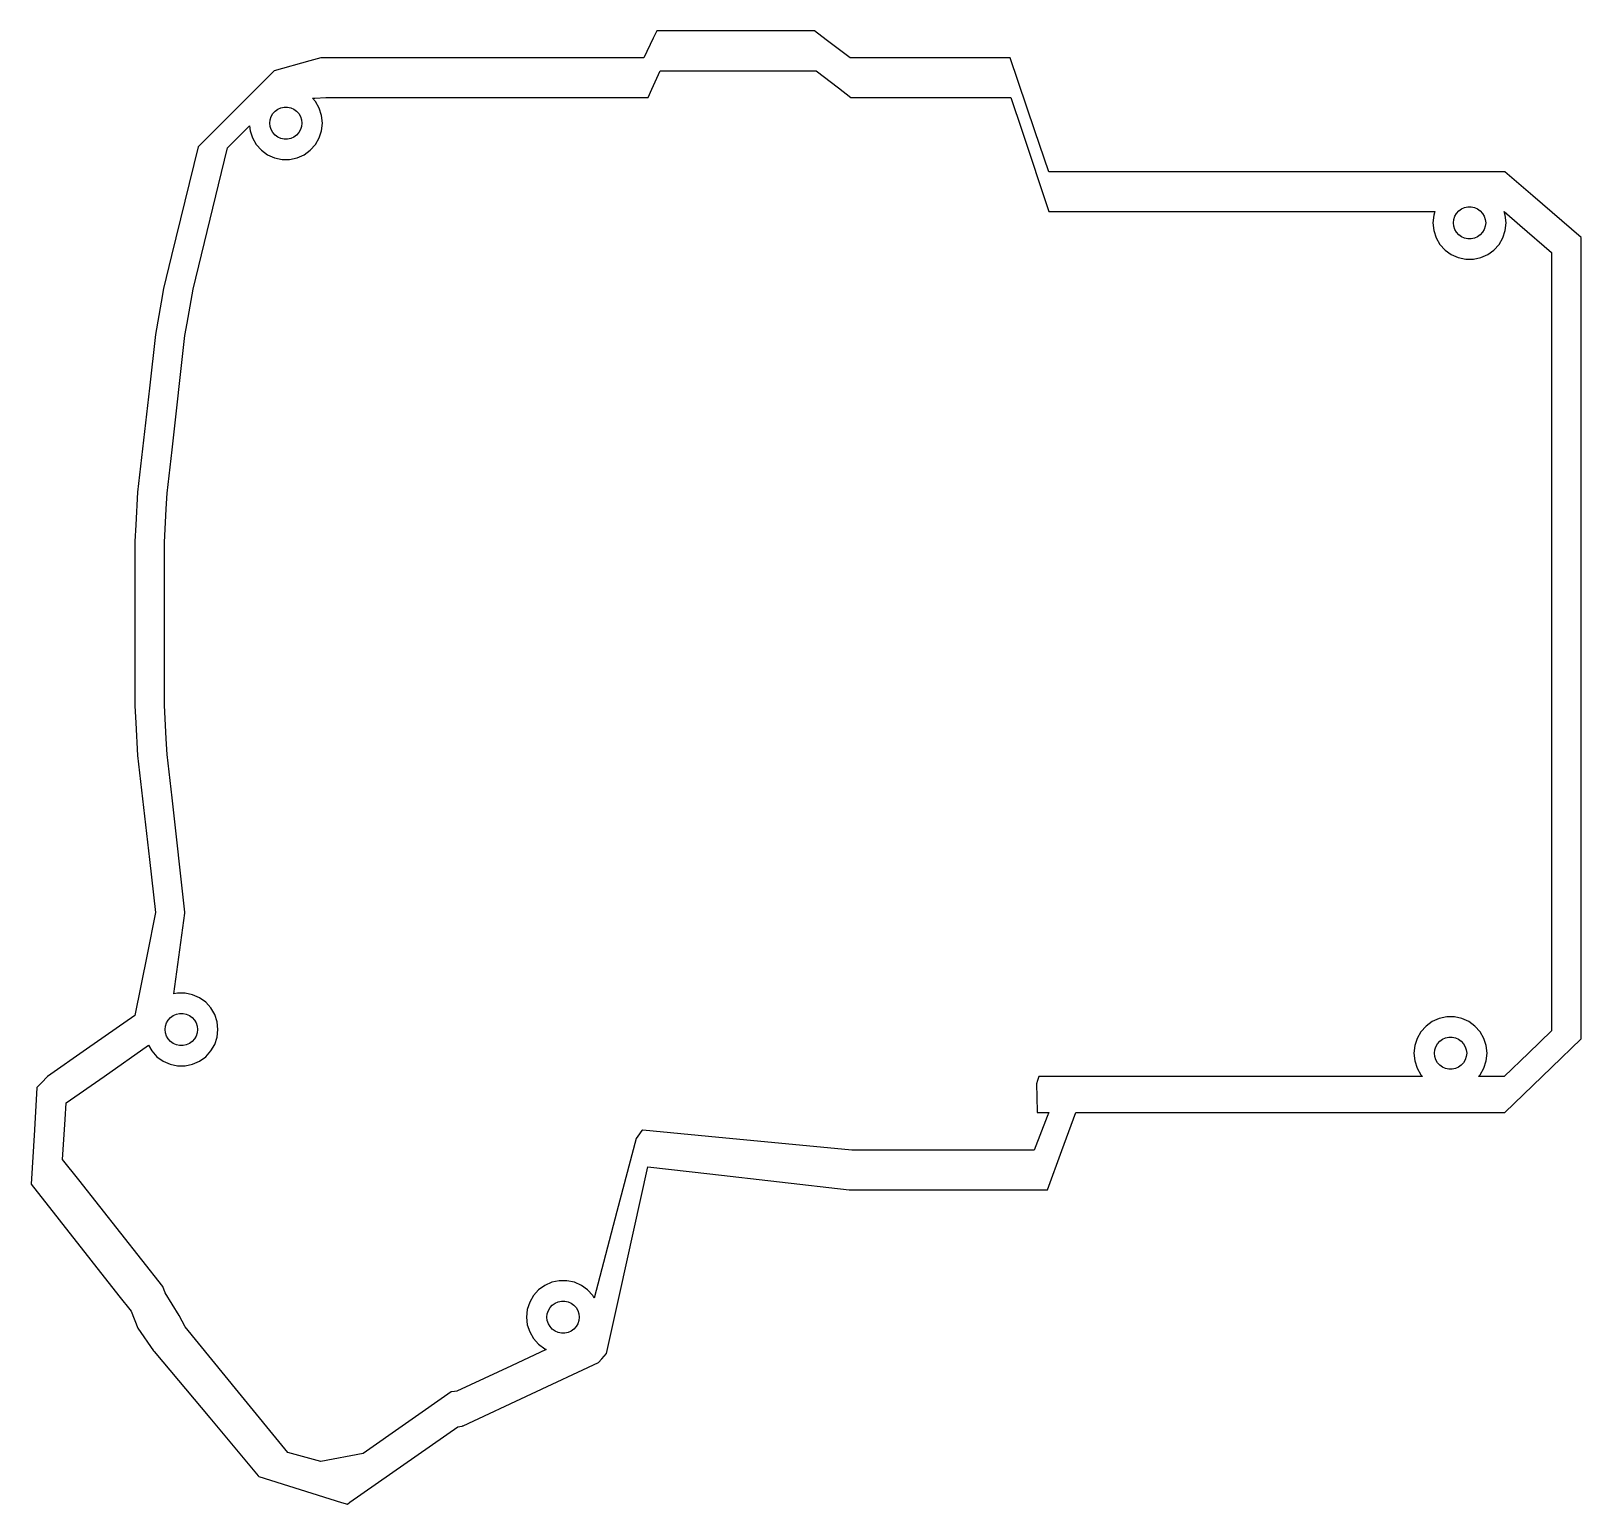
# Model space of a CAD drawing. Header units: metres. Extents: x -71 to 92, y -93 to 62.
import ezdxf

# ---------------------------------------------------------------- set-up
doc = ezdxf.new("R2010")
doc.units = ezdxf.units.M

msp = doc.modelspace()

# ---------------------------------------------------------------- linework, layer by layer
for p, q in [((-5.48229, 62.4049), (-5.85249, 61.6333)), ((0.66066, 62.4049), (-5.48229, 62.4049)), ((11.1316, 62.4049), (0.66066, 62.4049)), ((12.3478, 61.489), (11.1316, 62.4049)), ((-5.85249, 61.6333), (-6.8353, 59.5849)), ((14.8759, 59.5849), (12.3478, 61.489)), ((-41.9858, 59.2635), (-45.7509, 58.2067)), ((-40.8404, 59.5849), (-41.9858, 59.2635)), ((-40.8225, 59.5849), (-40.8404, 59.5849)), ((-37.2404, 59.5849), (-40.8225, 59.5849)), ((-25.3216, 59.5849), (-37.2404, 59.5849)), ((-24.7666, 59.5849), (-25.3216, 59.5849)), ((-24.7439, 59.5849), (-24.7666, 59.5849)), ((-22.8818, 59.5849), (-24.7439, 59.5849)), ((-18.5073, 59.5849), (-22.8818, 59.5849)), ((-18.4775, 59.5849), (-18.5073, 59.5849)), ((-6.8353, 59.5849), (-18.4775, 59.5849)), ((20.821, 59.5849), (14.8759, 59.5849)), ((20.8601, 59.5849), (20.821, 59.5849)), ((31.7161, 59.5849), (20.8601, 59.5849)), ((34.3303, 51.8941), (31.7161, 59.5849)), ((-45.7509, 58.2067), (-53.7509, 50.2067)), ((-5.99176, 56.2698), (-5.11443, 58.2202)), ((-5.11443, 58.2202), (6.28425, 58.2202)), ((6.28425, 58.2202), (11.3063, 58.2202)), ((11.3063, 58.2202), (13.6582, 56.4047)), ((-6.38286, 55.4002), (-5.99176, 56.2698)), ((13.6582, 56.4047), (14.9594, 55.4002)), ((-45.8935, 53.7081), (-45.6557, 53.9722)), ((-45.6557, 53.9722), (-45.3682, 54.1811)), ((-45.3682, 54.1811), (-45.0435, 54.3257)), ((-45.0435, 54.3257), (-44.6959, 54.3996)), ((-44.6959, 54.3996), (-44.3405, 54.3996)), ((-44.3405, 54.3996), (-43.9929, 54.3257)), ((-43.9929, 54.3257), (-43.6682, 54.1811)), ((-43.6682, 54.1811), (-43.3807, 53.9722)), ((-43.3807, 53.9722), (-43.1429, 53.7081)), ((-41.7193, 55.3227), (-41.4725, 55.3362)), ((-41.4035, 54.9719), (-41.7193, 55.3227)), ((-41.4725, 55.3362), (-40.3069, 55.4002)), ((-41.001, 54.2748), (-41.4035, 54.9719)), ((-40.7523, 53.5094), (-41.001, 54.2748)), ((-40.3069, 55.4002), (-27.8393, 55.4002)), ((-27.8393, 55.4002), (-24.8295, 55.4002)), ((-24.8295, 55.4002), (-23.0044, 55.4002)), ((-23.0044, 55.4002), (-22.4707, 55.4002)), ((-22.4707, 55.4002), (-10.1142, 55.4002)), ((-10.1142, 55.4002), (-10.0954, 55.4002)), ((-10.0954, 55.4002), (-6.38286, 55.4002)), ((14.9594, 55.4002), (26.5763, 55.4002)), ((26.5763, 55.4002), (31.7996, 55.4002)), ((31.7996, 55.4002), (32.9741, 51.8655)), ((-50.6509, 50.1067), (-48.3378, 52.4198)), ((-48.3378, 52.4198), (-48.284, 51.9084)), ((-46.2182, 52.7089), (-46.181, 53.0624)), ((-46.181, 52.3555), (-46.2182, 52.7089)), ((-46.181, 53.0624), (-46.0712, 53.4004)), ((-46.0712, 52.0175), (-46.181, 52.3555)), ((-46.0712, 53.4004), (-45.8935, 53.7081)), ((-43.1429, 53.7081), (-42.9652, 53.4004)), ((-42.9652, 53.4004), (-42.8553, 53.0624)), ((-42.8553, 52.3555), (-42.9652, 52.0175)), ((-42.8553, 53.0624), (-42.8182, 52.7089)), ((-42.8182, 52.7089), (-42.8553, 52.3555)), ((-40.6682, 52.7089), (-40.7523, 53.5094)), ((-40.7523, 51.9084), (-40.6682, 52.7089)), ((-48.284, 51.9084), (-48.0353, 51.143)), ((-48.0353, 51.143), (-47.6329, 50.4459)), ((-45.8935, 51.7097), (-46.0712, 52.0175)), ((-45.6557, 51.4456), (-45.8935, 51.7097)), ((-45.3682, 51.2367), (-45.6557, 51.4456)), ((-45.0435, 51.0921), (-45.3682, 51.2367)), ((-44.6959, 51.0182), (-45.0435, 51.0921)), ((-44.3405, 51.0182), (-44.6959, 51.0182)), ((-43.9929, 51.0921), (-44.3405, 51.0182)), ((-43.6682, 51.2367), (-43.9929, 51.0921)), ((-43.3807, 51.4456), (-43.6682, 51.2367)), ((-43.1429, 51.7097), (-43.3807, 51.4456)), ((-42.9652, 52.0175), (-43.1429, 51.7097)), ((-41.4035, 50.4459), (-41.001, 51.143)), ((-41.001, 51.143), (-40.7523, 51.9084)), ((32.9741, 51.8655), (35.7868, 43.4002)), ((35.7951, 47.5849), (34.3303, 51.8941)), ((-53.7509, 50.2067), (-56.5377, 38.7854)), ((-51.6041, 46.2001), (-50.6509, 50.1067)), ((-47.6329, 50.4459), (-47.0943, 49.8478)), ((-47.0943, 49.8478), (-46.4432, 49.3747)), ((-46.4432, 49.3747), (-45.7079, 49.0473)), ((-45.7079, 49.0473), (-44.9206, 48.88)), ((-44.1157, 48.88), (-43.3285, 49.0473)), ((-43.3285, 49.0473), (-42.5932, 49.3747)), ((-42.5932, 49.3747), (-41.942, 49.8478)), ((-41.942, 49.8478), (-41.4035, 50.4459)), ((-44.9206, 48.88), (-44.1157, 48.88)), ((41.1474, 47.5849), (35.7951, 47.5849)), ((52.7621, 47.5849), (41.1474, 47.5849)), ((55.329, 47.5849), (52.7621, 47.5849)), ((83.8023, 47.5849), (55.329, 47.5849)), ((86.7264, 45.0525), (83.8023, 47.5849)), ((-54.2854, 35.2111), (-51.6041, 46.2001)), ((91.8023, 40.6567), (86.7264, 45.0525)), ((35.7868, 43.4002), (47.8742, 43.4002)), ((47.8742, 43.4002), (52.8907, 43.4002)), ((52.8907, 43.4002), (58.46, 43.4002)), ((58.46, 43.4002), (60.9689, 43.4002)), ((60.9689, 43.4002), (76.4301, 43.4002)), ((76.3031, 43.0094), (76.2189, 42.2089)), ((76.4301, 43.4002), (76.3031, 43.0094)), ((78.3689, 42.2089), (78.4061, 42.5624)), ((78.4061, 42.5624), (78.5159, 42.9004)), ((78.5159, 42.9004), (78.6936, 43.2081)), ((78.6936, 43.2081), (78.9314, 43.4722)), ((78.9314, 43.4722), (79.2189, 43.6811)), ((79.2189, 43.6811), (79.5436, 43.8257)), ((79.5436, 43.8257), (79.8912, 43.8996)), ((79.8912, 43.8996), (80.2466, 43.8996)), ((80.2466, 43.8996), (80.5943, 43.8257)), ((80.5943, 43.8257), (80.9189, 43.6811)), ((80.9189, 43.6811), (81.2065, 43.4722)), ((81.2065, 43.4722), (81.4443, 43.2081)), ((81.4443, 43.2081), (81.622, 42.9004)), ((81.622, 42.9004), (81.7318, 42.5624)), ((81.7318, 42.5624), (81.7689, 42.2089)), ((83.8348, 43.0094), (83.71, 43.3936)), ((83.71, 43.3936), (85.3755, 41.9512)), ((83.9189, 42.2089), (83.8348, 43.0094)), ((76.2189, 42.2089), (76.3031, 41.4084)), ((76.3031, 41.4084), (76.5518, 40.643)), ((78.4061, 41.8555), (78.3689, 42.2089)), ((78.5159, 41.5175), (78.4061, 41.8555)), ((78.6936, 41.2097), (78.5159, 41.5175)), ((78.9314, 40.9456), (78.6936, 41.2097)), ((79.2189, 40.7367), (78.9314, 40.9456)), ((81.2065, 40.9456), (80.9189, 40.7367)), ((81.4443, 41.2097), (81.2065, 40.9456)), ((81.622, 41.5175), (81.4443, 41.2097)), ((81.7318, 41.8555), (81.622, 41.5175)), ((81.7689, 42.2089), (81.7318, 41.8555)), ((83.5861, 40.643), (83.8348, 41.4084)), ((83.8348, 41.4084), (83.9189, 42.2089)), ((85.3755, 41.9512), (88.7023, 39.0701)), ((76.5518, 40.643), (76.9542, 39.9459)), ((76.9542, 39.9459), (77.4928, 39.3478)), ((77.4928, 39.3478), (78.1439, 38.8747)), ((79.5436, 40.5921), (79.2189, 40.7367)), ((79.8912, 40.5182), (79.5436, 40.5921)), ((80.2466, 40.5182), (79.8912, 40.5182)), ((80.5943, 40.5921), (80.2466, 40.5182)), ((80.9189, 40.7367), (80.5943, 40.5921)), ((81.9939, 38.8747), (82.6451, 39.3478)), ((82.6451, 39.3478), (83.1837, 39.9459)), ((83.1837, 39.9459), (83.5861, 40.643)), ((91.8023, -43.7088), (91.8023, 40.6567)), ((-56.5377, 38.7854), (-57.3854, 35.3111)), ((78.1439, 38.8747), (78.8792, 38.5473)), ((78.8792, 38.5473), (79.6665, 38.38)), ((79.6665, 38.38), (80.4714, 38.38)), ((80.4714, 38.38), (81.2587, 38.5473)), ((81.2587, 38.5473), (81.9939, 38.8747)), ((88.7023, 39.0701), (88.7023, 29.2374)), ((-57.3854, 35.3111), (-57.6398, 33.8581)), ((-54.9113, 31.6358), (-54.2854, 35.2111)), ((-57.6398, 33.8581), (-58.2338, 30.4647)), ((-55.1338, 30.3647), (-54.9113, 31.6358)), ((-58.2338, 30.4647), (-58.8746, 24.8061)), ((-56.4973, 18.3241), (-55.1338, 30.3647)), ((88.7023, 29.2374), (88.7023, 24.3014)), ((-58.8746, 24.8061), (-60.1152, 13.8508)), ((88.7023, 24.3014), (88.7023, 21.4034)), ((88.7023, 21.4034), (88.7023, 18.8683)), ((-57.0152, 13.7508), (-56.4973, 18.3241)), ((88.7023, 18.8683), (88.7023, 10.9574)), ((-60.1152, 13.8508), (-60.306, 10.4214)), ((-57.1064, 12.1111), (-57.0152, 13.7508)), ((-57.3045, 8.54999), (-57.1064, 12.1111)), ((-60.306, 10.4214), (-60.4045, 8.65)), ((88.7023, 10.9574), (88.7023, 2.38348)), ((-60.4045, 8.65), (-60.4045, -8.65)), ((-57.3045, -8.54999), (-57.3045, 8.54999)), ((88.7023, 2.38348), (88.7023, 0.48344)), ((88.7023, 0.48344), (88.7023, -3.5)), ((88.7023, -3.5), (88.7023, -20.5)), ((-60.4045, -8.65), (-60.306, -10.4214)), ((-57.1064, -12.1111), (-57.3045, -8.54999)), ((-60.306, -10.4214), (-60.1152, -13.8508)), ((-57.0152, -13.7508), (-57.1064, -12.1111)), ((-60.1152, -13.8508), (-58.8746, -24.8061)), ((-56.4973, -18.3241), (-57.0152, -13.7508)), ((-55.1338, -30.3647), (-56.4973, -18.3241)), ((88.7023, -20.5), (88.7023, -24.4834)), ((-58.8746, -24.8061), (-58.241, -30.4008)), ((88.7023, -24.4834), (88.7023, -26.3835)), ((88.7023, -26.3835), (88.7023, -34.9574)), ((-58.241, -30.4008), (-59.1222, -34.8033)), ((-56.2996, -38.9606), (-55.1338, -30.4647)), ((-55.1338, -30.4647), (-55.1338, -30.3647)), ((-59.1222, -34.8033), (-60.4086, -41.2305)), ((88.7023, -34.9574), (88.7023, -42.8358)), ((-55.9206, -38.88), (-56.2996, -38.9606)), ((-55.1157, -38.88), (-55.9206, -38.88)), ((-54.3285, -39.0473), (-55.1157, -38.88)), ((-53.5932, -39.3747), (-54.3285, -39.0473)), ((-52.942, -39.8478), (-53.5932, -39.3747)), ((-52.4035, -40.4459), (-52.942, -39.8478)), ((-52.001, -41.143), (-52.4035, -40.4459)), ((-60.4086, -41.2305), (-65.4966, -44.7931)), ((-57.2182, -42.7089), (-57.181, -42.3555)), ((-57.181, -42.3555), (-57.0712, -42.0175)), ((-57.0712, -42.0175), (-56.8935, -41.7097)), ((-56.8935, -41.7097), (-56.6557, -41.4456)), ((-56.6557, -41.4456), (-56.3682, -41.2367)), ((-56.3682, -41.2367), (-56.0435, -41.0921)), ((-56.0435, -41.0921), (-55.6959, -41.0182)), ((-55.6959, -41.0182), (-55.3405, -41.0182)), ((-55.3405, -41.0182), (-54.9929, -41.0921)), ((-54.9929, -41.0921), (-54.6682, -41.2367)), ((-54.6682, -41.2367), (-54.3807, -41.4456)), ((-54.3807, -41.4456), (-54.1429, -41.7097)), ((-54.1429, -41.7097), (-53.9652, -42.0175)), ((-53.9652, -42.0175), (-53.8553, -42.3555)), ((-53.8553, -42.3555), (-53.8182, -42.7089)), ((-51.7523, -41.9084), (-52.001, -41.143)), ((-51.6682, -42.7089), (-51.7523, -41.9084)), ((75.4928, -42.3478), (74.9542, -42.9459)), ((76.1439, -41.8747), (75.4928, -42.3478)), ((76.8792, -41.5473), (76.1439, -41.8747)), ((77.6665, -41.38), (76.8792, -41.5473)), ((78.4714, -41.38), (77.6665, -41.38)), ((79.2587, -41.5473), (78.4714, -41.38)), ((79.9939, -41.8747), (79.2587, -41.5473)), ((80.6451, -42.3478), (79.9939, -41.8747)), ((81.1837, -42.9459), (80.6451, -42.3478)), ((-57.181, -43.0624), (-57.2182, -42.7089)), ((-57.0712, -43.4004), (-57.181, -43.0624)), ((-56.8935, -43.7081), (-57.0712, -43.4004)), ((-56.6557, -43.9722), (-56.8935, -43.7081)), ((-56.3682, -44.1811), (-56.6557, -43.9722)), ((-54.3807, -43.9722), (-54.6682, -44.1811)), ((-54.1429, -43.7081), (-54.3807, -43.9722)), ((-53.9652, -43.4004), (-54.1429, -43.7081)), ((-53.8553, -43.0624), (-53.9652, -43.4004)), ((-53.8182, -42.7089), (-53.8553, -43.0624)), ((-52.001, -44.2748), (-51.7523, -43.5094)), ((-51.7523, -43.5094), (-51.6682, -42.7089)), ((74.5518, -43.643), (74.3031, -44.4084)), ((74.9542, -42.9459), (74.5518, -43.643)), ((76.6936, -44.2097), (76.9314, -43.9456)), ((76.9314, -43.9456), (77.2189, -43.7367)), ((77.2189, -43.7367), (77.5436, -43.5921)), ((77.5436, -43.5921), (77.8912, -43.5182)), ((77.8912, -43.5182), (78.2466, -43.5182)), ((78.2466, -43.5182), (78.5943, -43.5921)), ((78.5943, -43.5921), (78.9189, -43.7367)), ((78.9189, -43.7367), (79.2065, -43.9456)), ((79.2065, -43.9456), (79.4443, -44.2097)), ((81.5861, -43.643), (81.1837, -42.9459)), ((81.8348, -44.4084), (81.5861, -43.643)), ((88.7023, -42.8358), (86.2617, -45.1931)), ((88.6918, -46.7133), (91.8023, -43.7088)), ((-65.4966, -44.7931), (-69.5943, -47.6624)), ((-63.6502, -47.6467), (-58.9775, -44.3749)), ((-58.9775, -44.3749), (-58.6329, -44.9719)), ((-58.6329, -44.9719), (-58.0943, -45.57)), ((-58.0943, -45.57), (-57.4432, -46.0431)), ((-56.0435, -44.3257), (-56.3682, -44.1811)), ((-55.6959, -44.3996), (-56.0435, -44.3257)), ((-55.3405, -44.3996), (-55.6959, -44.3996)), ((-54.9929, -44.3257), (-55.3405, -44.3996)), ((-54.6682, -44.1811), (-54.9929, -44.3257)), ((-53.5932, -46.0431), (-52.942, -45.57)), ((-52.942, -45.57), (-52.4035, -44.9719)), ((-52.4035, -44.9719), (-52.001, -44.2748)), ((74.3031, -44.4084), (74.2189, -45.2089)), ((74.2189, -45.2089), (74.3031, -46.0094)), ((76.3689, -45.2089), (76.4061, -44.8555)), ((76.4061, -45.5624), (76.3689, -45.2089)), ((76.4061, -44.8555), (76.5159, -44.5175)), ((76.5159, -45.9004), (76.4061, -45.5624)), ((76.5159, -44.5175), (76.6936, -44.2097)), ((79.4443, -44.2097), (79.622, -44.5175)), ((79.622, -44.5175), (79.7318, -44.8555)), ((79.7318, -45.5624), (79.622, -45.9004)), ((79.7318, -44.8555), (79.7689, -45.2089)), ((79.7689, -45.2089), (79.7318, -45.5624)), ((81.9189, -45.2089), (81.8348, -44.4084)), ((81.8348, -46.0094), (81.9189, -45.2089)), ((86.2617, -45.1931), (83.7023, -47.6654)), ((-57.4432, -46.0431), (-56.7079, -46.3705)), ((-56.7079, -46.3705), (-55.9206, -46.5378)), ((-55.9206, -46.5378), (-55.1157, -46.5378)), ((-55.1157, -46.5378), (-54.3285, -46.3705)), ((-54.3285, -46.3705), (-53.5932, -46.0431)), ((74.3031, -46.0094), (74.5518, -46.7748)), ((74.5518, -46.7748), (74.9542, -47.4719)), ((76.6936, -46.2081), (76.5159, -45.9004)), ((76.9314, -46.4722), (76.6936, -46.2081)), ((77.2189, -46.6811), (76.9314, -46.4722)), ((77.5436, -46.8257), (77.2189, -46.6811)), ((77.8912, -46.8996), (77.5436, -46.8257)), ((78.2466, -46.8996), (77.8912, -46.8996)), ((78.5943, -46.8257), (78.2466, -46.8996)), ((78.9189, -46.6811), (78.5943, -46.8257)), ((79.2065, -46.4722), (78.9189, -46.6811)), ((79.4443, -46.2081), (79.2065, -46.4722)), ((79.622, -45.9004), (79.4443, -46.2081)), ((81.1837, -47.4719), (81.5861, -46.7748)), ((81.5861, -46.7748), (81.8348, -46.0094)), ((83.8023, -51.4362), (88.6918, -46.7133)), ((-70.7095, -48.8261), (-70.9855, -53.2664)), ((-70.2219, -48.3172), (-70.7095, -48.8261)), ((-69.5943, -47.6624), (-70.2219, -48.3172)), ((-69.5943, -47.6624), (-69.5943, -47.6624)), ((-67.6407, -50.4409), (-63.6502, -47.6467)), ((34.6035, -48.0909), (34.4893, -48.4418)), ((34.4893, -48.4418), (34.5219, -49.8354)), ((34.7419, -47.6654), (34.6035, -48.0909)), ((44.1312, -47.6654), (34.7419, -47.6654)), ((44.1732, -47.6654), (44.1312, -47.6654)), ((51.8282, -47.6654), (44.1732, -47.6654)), ((56.5169, -47.6654), (51.8282, -47.6654)), ((60.9689, -47.6654), (56.5169, -47.6654)), ((75.1285, -47.6654), (60.9689, -47.6654)), ((74.9542, -47.4719), (75.1285, -47.6654)), ((81.0094, -47.6654), (81.1837, -47.4719)), ((83.7023, -47.6654), (81.0094, -47.6654)), ((-67.7481, -52.1693), (-67.6407, -50.4409)), ((34.5219, -49.8354), (34.5581, -51.3878)), ((-68.0102, -56.3873), (-67.7481, -52.1693)), ((35.6177, -51.8695), (34.2616, -55.4002)), ((34.5581, -51.3878), (34.5593, -51.4362)), ((34.5593, -51.4362), (34.5593, -51.4362)), ((34.5593, -51.4362), (34.609, -51.4362)), ((34.609, -51.4362), (35.7841, -51.4362)), ((35.7841, -51.4362), (35.6177, -51.8695)), ((37.1722, -55.4487), (38.6437, -51.4362)), ((38.6437, -51.4362), (43.7861, -51.4362)), ((43.7861, -51.4362), (51.6478, -51.4362)), ((51.6478, -51.4362), (56.6317, -51.4362)), ((56.6317, -51.4362), (83.8023, -51.4362)), ((-70.9855, -53.2664), (-71.3405, -58.9806)), ((-7.03714, -53.3329), (-7.46781, -53.9242)), ((-6.97063, -53.3212), (-7.03714, -53.3329)), ((-6.94202, -53.3162), (-6.97063, -53.3212)), ((-6.97063, -53.3212), (-6.97063, -53.3212)), ((-0.02629, -53.9713), (-6.94202, -53.3162)), ((-7.65306, -54.1785), (-9.67244, -61.8536)), ((-7.46781, -53.9242), (-7.65306, -54.1785)), ((15.0579, -55.4002), (-0.02629, -53.9713)), ((28.2648, -55.4002), (15.0579, -55.4002)), ((34.2616, -55.4002), (28.2648, -55.4002)), ((35.6554, -59.5849), (37.1722, -55.4487)), ((-66.3118, -58.5464), (-68.0102, -56.3873)), ((-57.4799, -69.7747), (-66.3118, -58.5464)), ((-9.3787, -70.4926), (-6.43201, -57.1649)), ((-6.43201, -57.1649), (0.11035, -57.9114)), ((0.11035, -57.9114), (14.7774, -59.5849)), ((-71.3405, -58.9806), (-62.0793, -70.7546)), ((14.7774, -59.5849), (22.4234, -59.5849)), ((22.4234, -59.5849), (22.4645, -59.5849)), ((22.4645, -59.5849), (35.6554, -59.5849)), ((-9.67244, -61.8536), (-12.0735, -70.9794)), ((-57.2172, -70.4242), (-57.4799, -69.7747)), ((-17.9119, -70.1257), (-18.4504, -70.7239)), ((-17.2607, -69.6527), (-17.9119, -70.1257)), ((-16.5254, -69.3253), (-17.2607, -69.6527)), ((-15.7382, -69.1579), (-16.5254, -69.3253)), ((-14.9333, -69.1579), (-15.7382, -69.1579)), ((-14.146, -69.3253), (-14.9333, -69.1579)), ((-13.4107, -69.6527), (-14.146, -69.3253)), ((-12.7596, -70.1257), (-13.4107, -69.6527)), ((-12.221, -70.7239), (-12.7596, -70.1257)), ((-62.0793, -70.7546), (-60.8102, -72.3681)), ((-55.7472, -72.8184), (-57.2172, -70.4242)), ((-18.8529, -71.4209), (-19.1016, -72.1864)), ((-18.4504, -70.7239), (-18.8529, -71.4209)), ((-16.711, -71.9876), (-16.4732, -71.7235)), ((-16.4732, -71.7235), (-16.1857, -71.5146)), ((-16.1857, -71.5146), (-15.861, -71.3701)), ((-15.861, -71.3701), (-15.5134, -71.2962)), ((-15.5134, -71.2962), (-15.158, -71.2962)), ((-15.158, -71.2962), (-14.8104, -71.3701)), ((-14.8104, -71.3701), (-14.4857, -71.5146)), ((-14.4857, -71.5146), (-14.1982, -71.7235)), ((-14.1982, -71.7235), (-13.9604, -71.9876)), ((-12.0735, -70.9794), (-12.221, -70.7239)), ((-10.7753, -76.8093), (-9.37879, -70.493)), ((-9.37879, -70.493), (-9.3787, -70.4926)), ((-60.8102, -72.3681), (-60.1063, -74.1389)), ((-55.1254, -74.0273), (-55.7472, -72.8184)), ((-19.1016, -72.1864), (-19.1857, -72.9868)), ((-19.1857, -72.9868), (-19.1016, -73.7873)), ((-17.0357, -72.9868), (-16.9986, -72.6334)), ((-16.9986, -73.3403), (-17.0357, -72.9868)), ((-16.9986, -72.6334), (-16.8887, -72.2954)), ((-16.8887, -73.6783), (-16.9986, -73.3403)), ((-16.8887, -72.2954), (-16.711, -71.9876)), ((-13.9604, -71.9876), (-13.7827, -72.2954)), ((-13.7827, -72.2954), (-13.6729, -72.6334)), ((-13.6729, -73.3403), (-13.7827, -73.6783)), ((-13.6729, -72.6334), (-13.6357, -72.9868)), ((-13.6357, -72.9868), (-13.6729, -73.3403)), ((-60.1063, -74.1389), (-58.4414, -76.524)), ((-49.4956, -80.9018), (-55.1254, -74.0273)), ((-55.1254, -74.0273), (-55.1254, -74.0273)), ((-19.1016, -73.7873), (-18.8529, -74.5528)), ((-18.8529, -74.5528), (-18.4504, -75.2498)), ((-16.711, -73.9861), (-16.8887, -73.6783)), ((-16.4732, -74.2502), (-16.711, -73.9861)), ((-16.1857, -74.4591), (-16.4732, -74.2502)), ((-15.861, -74.6036), (-16.1857, -74.4591)), ((-15.5134, -74.6775), (-15.861, -74.6036)), ((-15.158, -74.6775), (-15.5134, -74.6775)), ((-14.8104, -74.6036), (-15.158, -74.6775)), ((-14.4857, -74.4591), (-14.8104, -74.6036)), ((-14.1982, -74.2502), (-14.4857, -74.4591)), ((-13.9604, -73.9861), (-14.1982, -74.2502)), ((-13.7827, -73.6783), (-13.9604, -73.9861)), ((-58.4414, -76.524), (-58.4195, -76.5501)), ((-58.4195, -76.5501), (-58.377, -76.601)), ((-58.377, -76.601), (-58.377, -76.601)), ((-58.377, -76.601), (-52.5325, -83.591)), ((-17.1028, -76.3913), (-20.7832, -78.1075)), ((-18.4504, -75.2498), (-17.9119, -75.848)), ((-17.9119, -75.848), (-17.2607, -76.321)), ((-17.2607, -76.321), (-17.1028, -76.3913)), ((-20.7832, -78.1075), (-26.522, -80.7836)), ((-18.6525, -81.0573), (-11.6014, -77.7693)), ((-11.6014, -77.7693), (-11.2594, -77.3718)), ((-11.2594, -77.3718), (-10.7753, -76.8093)), ((-44.3122, -87.2311), (-49.4956, -80.9018)), ((-27.12, -80.8681), (-36.3664, -87.3424)), ((-27.0908, -80.8476), (-27.12, -80.8681)), ((-26.7753, -80.8121), (-27.0908, -80.8476)), ((-26.522, -80.7836), (-26.7753, -80.8121)), ((-25.8672, -84.4216), (-18.6525, -81.0573)), ((-52.5325, -83.591), (-47.4273, -89.6969)), ((-37.789, -92.4851), (-26.4287, -84.5305)), ((-26.4287, -84.5305), (-26.192, -84.4958)), ((-26.192, -84.4958), (-25.9506, -84.4605)), ((-25.9506, -84.4605), (-25.9085, -84.4408)), ((-25.9085, -84.4408), (-25.8672, -84.4216)), ((-25.9085, -84.4408), (-25.9085, -84.4408)), ((-40.8451, -88.1836), (-44.3122, -87.2311)), ((-44.3122, -87.2311), (-44.3122, -87.2311)), ((-36.3664, -87.3424), (-40.8451, -88.1836)), ((-47.4273, -89.6969), (-47.4273, -89.6969)), ((-47.4273, -89.6969), (-47.3629, -89.7739)), ((-40.8451, -88.1836), (-40.8451, -88.1836)), ((-47.3629, -89.7739), (-38.6577, -92.5167)), ((-38.6577, -92.5167), (-38.0415, -92.6618)), ((-38.0415, -92.6618), (-37.789, -92.4851))]:
    msp.add_line(p, q)

doc.saveas('drawing.dxf')
